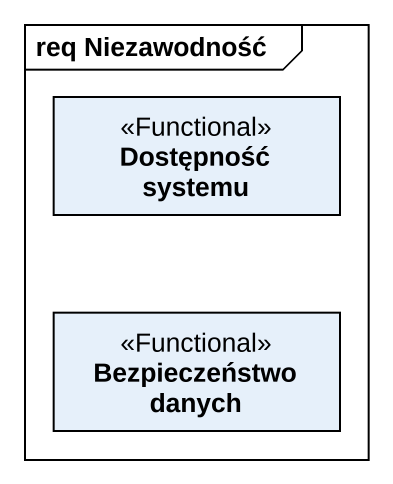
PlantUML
@startuml
mainframe req Niezawodność
hide circle
hide empty members
class "Dostępność systemu" as Dostępność_systemu <<Functional>>
class "Bezpieczeństwo danych" as Bezpieczeństwo_danych <<Functional>>
@enduml
